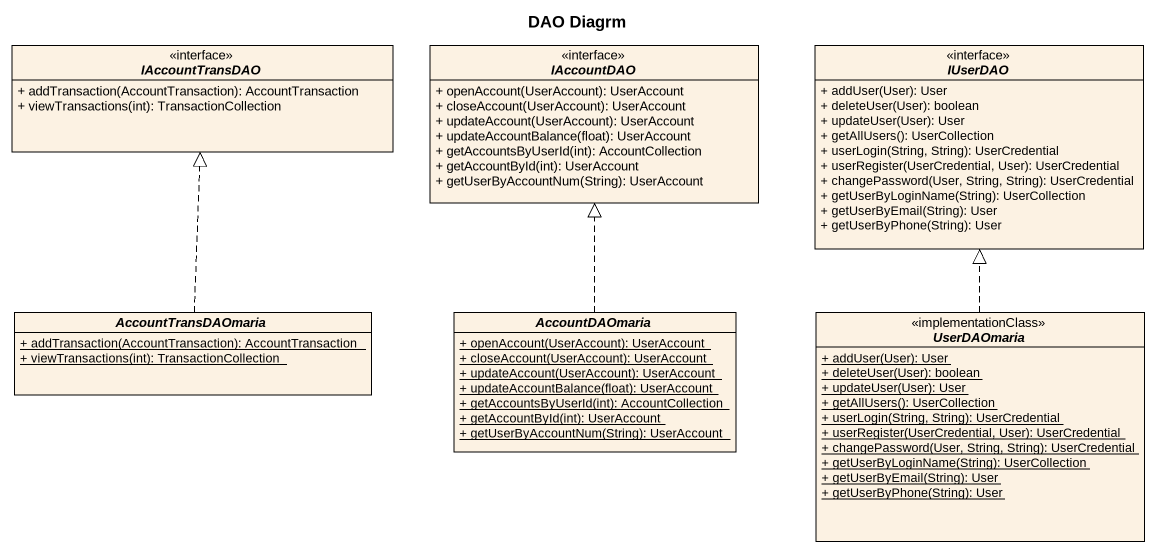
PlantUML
@startuml
title DAO Diagrm
hide circle
hide empty members
skinparam classAttributeIconSize 0
interface IAccountTransDAO <<interface>> {
  + addTransaction(AccountTransaction): AccountTransaction
  + viewTransactions(int): TransactionCollection
}
interface IAccountDAO <<interface>> {
  + openAccount(UserAccount): UserAccount
  + closeAccount(UserAccount): UserAccount
  + updateAccount(UserAccount): UserAccount
  + updateAccountBalance(float): UserAccount
  + getAccountsByUserId(int): AccountCollection
  + getAccountById(int): UserAccount
  + getUserByAccountNum(String): UserAccount
}
interface IUserDAO <<interface>> {
  + addUser(User): User
  + deleteUser(User): boolean
  + updateUser(User): User
  + getAllUsers(): UserCollection
  + userLogin(String, String): UserCredential
  + userRegister(UserCredential, User): UserCredential
  + changePassword(User, String, String): UserCredential
  + getUserByLoginName(String): UserCollection
  + getUserByEmail(String): User
  + getUserByPhone(String): User
}
abstract class AccountTransDAOmaria {
  {static} + addTransaction(AccountTransaction): AccountTransaction
  {static} + viewTransactions(int): TransactionCollection
}
abstract class AccountDAOmaria {
  {static} + openAccount(UserAccount): UserAccount
  {static} + closeAccount(UserAccount): UserAccount
  {static} + updateAccount(UserAccount): UserAccount
  {static} + updateAccountBalance(float): UserAccount
  {static} + getAccountsByUserId(int): AccountCollection
  {static} + getAccountById(int): UserAccount
  {static} + getUserByAccountNum(String): UserAccount
}
abstract class UserDAOmaria <<implementationClass>> {
  {static} + addUser(User): User
  {static} + deleteUser(User): boolean
  {static} + updateUser(User): User
  {static} + getAllUsers(): UserCollection
  {static} + userLogin(String, String): UserCredential
  {static} + userRegister(UserCredential, User): UserCredential
  {static} + changePassword(User, String, String): UserCredential
  {static} + getUserByLoginName(String): UserCollection
  {static} + getUserByEmail(String): User
  {static} + getUserByPhone(String): User
}
AccountTransDAOmaria .up.|> IAccountTransDAO
AccountDAOmaria .up.|> IAccountDAO
UserDAOmaria .up.|> IUserDAO
@enduml
